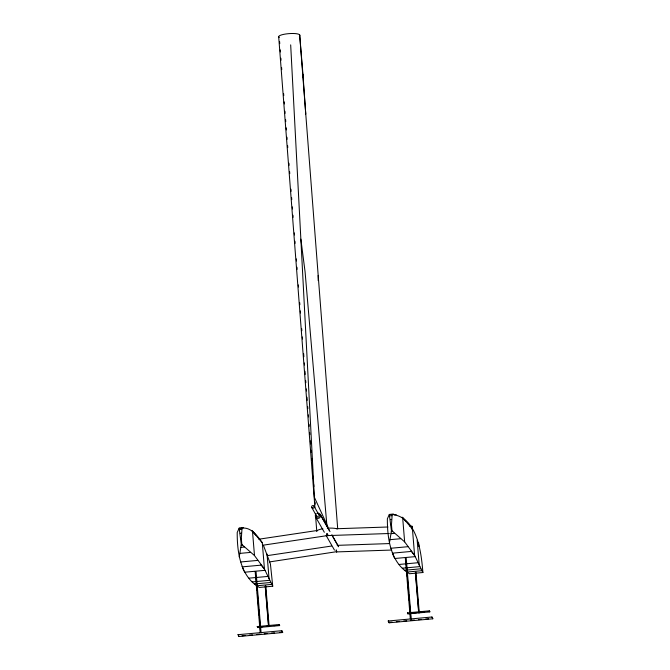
<?xml version="1.0" encoding="UTF-8"?>
<svg xmlns="http://www.w3.org/2000/svg" width="670" height="670" viewBox="0 0 670 670"><rect width="100%" height="100%" fill="white"/><g stroke="black" fill="none" stroke-linecap="round" stroke-linejoin="round"><path stroke-width="1" d="M318.183 280.588L318.191 275.395M243.386 527.751L239.165 528.136L237.214 532.516C237.105 552.331 240.421 576.535 259.349 587.439L272.74 586.216L264.449 569.048L254.491 555.581L241.853 544.501L241.317 538.462L242.046 528.119C251.267 527.005 257.632 536.184 262.288 542.733L264.466 569.207L260.848 564.659M422.896 572.515L414.604 555.346L404.647 541.879L392 530.791L391.473 524.752L392.201 514.409C417.117 517.475 421.246 551.644 422.896 572.515L409.504 573.738C390.577 562.825 387.26 538.63 387.369 518.806L389.32 514.434L393.541 514.049M262.95 545.212L327.839 535.531L327.831 534.894M269.507 561.921L336.692 551.678M327.019 534.97L326.868 535.615L326.608 533.596M239.224 556.979L241.284 544.551L239.165 528.136M389.379 543.269L391.431 530.841L389.32 514.434M302.631 77.561L302.966 74.471L299.674 34.941L299.44 37.018M336.675 551.896L336.181 549.894L336.491 551.695M412.268 529.04L411.966 526.193L411.799 529.024M302.555 74.722L302.966 74.471L305.763 114.076M252.339 531.151L262.288 542.733M402.486 517.449L412.444 529.024L414.613 555.497L411.003 550.958M258.846 539.208L317.555 530.447M267.464 555.606L331.533 546.042M239.542 528.345L242.046 528.119M389.697 514.644L392.201 514.409M394.337 514.895L396.213 514.728M239.751 529.543L241.736 529.367M389.906 515.841L391.883 515.657M240.237 533.328L241.401 533.219M390.384 519.619L391.556 519.51M240.79 538.504L241.317 538.462M390.945 524.803L391.473 524.752M241.284 544.551L241.853 544.501M391.431 530.841L392 530.791M241.2 545.397L242.49 545.28M391.355 531.687L392.645 531.57M240.924 547.356L244.29 547.055M391.079 533.655L394.446 533.345M239.902 553.386L250.513 552.415M390.057 539.677L400.668 538.714M240.748 561.962L257.749 560.405M390.903 548.253L407.904 546.703M242.339 566.854L261.191 565.137M392.494 553.152L411.347 551.427M244.734 572.197L265.044 570.337M394.89 558.487L415.199 556.636M248.997 578.151L267.807 576.434M399.153 564.45L417.963 562.733M252.196 581.912L269.633 580.32M402.343 568.21L419.78 566.619M254.407 583.989L270.613 582.506M404.563 570.279L420.76 568.805M256.459 585.798L271.509 584.416M406.606 572.088L421.665 570.714M257.297 626.551L279.147 624.549L279.591 625.152L279.625 625.587L257.774 627.581L257.297 626.551L257.774 627.581M407.435 612.841L429.286 610.847L429.73 611.45L429.772 611.886L407.921 613.879L407.435 612.841L407.921 613.879M257.741 627.145L262.707 626.693M266.677 626.333L269.106 626.115M273.871 625.68L276.735 625.42M412.846 612.991L416.824 612.631M420.199 612.321L424.01 611.97M427.828 611.626L429.73 611.45M238.126 634.691L281.827 630.705L282.606 632.078L282.648 632.514L238.947 636.5L238.126 634.691L238.947 636.5M388.265 620.99L431.966 617.003L432.753 618.377L432.786 618.804L389.086 622.798L388.265 620.99L389.086 622.798M242.029 635.78L245.153 635.495M249.315 635.118L252.431 634.833M256.593 634.457L259.717 634.172M264.256 633.753L267.313 633.477M271.392 633.1L274.449 632.823M279.549 632.354L282.606 632.078M389.052 622.363L392.168 622.078M396.33 621.701L399.454 621.417M403.616 621.031L406.74 620.747M410.903 620.37L414.395 620.052M418.474 619.675L421.531 619.398M425.609 619.03L428.674 618.745M337.043 528.722L387.989 526.997M409.822 526.26L411.908 526.193M326.927 535.615L389.312 533.504M337.203 545.346L389.354 543.579M336.441 551.921L391.724 550.045M327.839 535.531L327.345 533.529M402.234 517.207L405.878 521.26M252.088 530.916L255.731 534.97M415.341 572.414L418.599 612.045L419.278 612.841M265.194 586.116L268.452 625.746L269.139 626.542L265.789 585.831M300.855 239.131L305.076 271.802L326.801 524.401M320.227 514.393L329.33 530.406M331.859 534.861L338.442 546.427M320.369 514.728L329.983 531.637M332.002 535.196L338.584 546.77M313.987 506.193L319.205 515.255M311.726 507.399L316.793 516.478M315.52 516.821L324.33 532.281M326.148 535.506L334.456 550.087M429.286 610.847L429.772 611.886M279.147 624.549L279.625 625.587M327.865 526.737L314.381 497.299L290.68 44.865M431.966 617.003L432.786 618.804M281.827 630.705L282.648 632.514M263.411 545.271L270.412 563.964L272.74 586.216M392.335 552.658L393.977 557.231M242.18 566.368L243.821 570.932M418.599 612.045L418.842 612.882M268.452 625.746L268.703 626.584L265.437 586.903M417.175 540.288L419.227 565.22M415.936 572.13L419.244 612.405M415.584 573.202L418.809 612.447M406.238 558.336L411.254 619.298M402.637 517.416L404.647 541.879M406.053 561.468L406.648 568.704M406.824 570.773L407.335 576.971M407.502 579.039L407.93 584.207M408.097 586.275L408.608 592.473M408.775 594.541L409.286 600.739M409.454 602.807L409.965 609.005M410.132 611.073L410.643 617.271M405.325 558.01L410.333 618.971M267.02 553.998L269.072 578.922M256.099 572.038L261.107 632.999M252.481 531.126L254.491 555.581M255.999 576.208L256.51 582.406M256.677 584.475L257.188 590.672M257.364 592.741L257.866 598.938M258.042 601.007L258.553 607.204M258.721 609.273L259.231 615.47M259.399 617.539L259.91 623.736M260.077 625.805L260.504 630.972M255.186 571.711L260.195 632.681M299.674 34.941L337.68 528.538M279.599 41.557L279.759 43.634M280.236 49.873L280.403 51.959M280.881 58.198L281.04 60.275M281.601 67.553L281.76 69.63M283.603 93.549L283.762 95.626M284.239 101.865L284.407 103.951M284.959 111.228L285.127 113.305M285.604 119.545L285.763 121.622M286.241 127.861L286.408 129.947M286.961 137.224L287.128 139.301M287.606 145.541L287.765 147.618M288.963 163.22L289.13 165.297M289.608 171.537L289.767 173.614M290.964 189.216L291.132 191.293M291.609 197.533L291.768 199.618M292.329 206.896L292.488 208.981M292.974 215.221L293.133 217.298M294.331 232.909L294.49 234.986M294.976 241.225L295.135 243.31M296.333 258.913L296.492 260.998M296.978 267.238L297.137 269.315M298.334 284.926L298.493 287.003M299.699 302.614L299.859 304.691M300.336 310.93L300.503 313.016M301.701 328.618L301.86 330.695M302.346 336.943L302.505 339.02M303.627 353.584L303.862 356.708M304.347 362.947L304.507 365.024M304.984 371.255L305.227 374.371M305.704 380.602L305.863 382.679M306.341 388.91L306.5 390.987M306.986 397.218L307.22 400.333M307.706 406.564L307.865 408.641M308.342 414.872L308.502 416.949M309.063 424.219L309.222 426.296M309.699 432.527L309.858 434.604M310.344 440.835L310.578 443.95M311.064 450.181L311.223 452.258M311.701 458.489L311.86 460.566M312.421 467.836L312.58 469.913M313.058 476.144L313.217 478.221M313.702 484.452L313.861 486.529M314.423 493.798L314.582 495.875M315.059 502.106L315.218 504.183M278.695 36.858L314.934 507.466M315.411 513.731L316.784 531.469M418.951 546.301L418.566 542.591L418.482 546.284M316.918 530.858A10.553 2.286 -4.4 0 1 322.873 528.756M327.32 528.22A10.553 2.286 -4.4 0 1 337.178 529.007M279.281 37.394A10.553 2.286 -4.4 0 1 288.326 33.684A10.553 2.286 -4.4 0 1 299.54 35.552M316.918 513.379A2.638 2.605 -29.6 0 1 320.578 515.716A2.638 2.605 -29.6 0 1 316.985 518.22A2.638 2.605 -29.6 0 1 316.039 513.99M318.493 514.56A1.323 1.306 -29.6 0 1 319.238 516.193A1.323 1.306 -29.6 0 1 317.622 517.031A1.323 1.306 -29.6 0 1 316.717 515.481M312.781 508.178A1.323 1.306 -29.6 0 0 314.146 506.353A1.323 1.306 -29.6 0 0 311.885 506.101A1.323 1.306 -29.6 0 0 312.781 508.178"/></g></svg>
